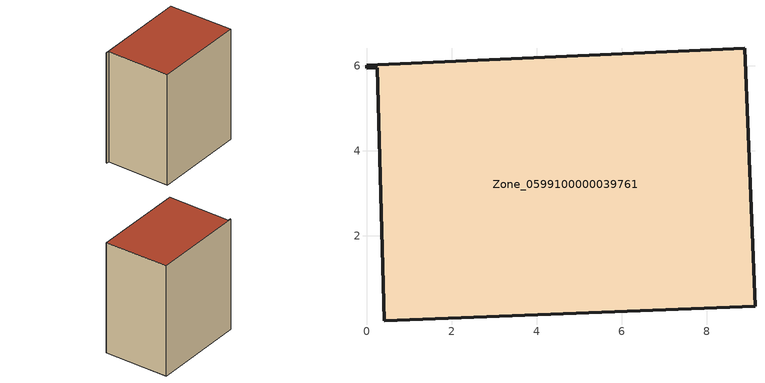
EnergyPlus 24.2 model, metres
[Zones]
Zone_0599100000039761
 floor ground (C_G): 0.25,5.96 0,5.95 0,6.02 8.9,6.41 9.14,0.35 0.41,0.01 z3.06
 wall outside (C_F): 9.14,0.35 8.9,6.41 0,6.02 0,5.95 0.25,5.96 0.41,0.01 9.14,0.35 z3.06:13.58
 roof outside (C_R): 0.41,0.01 9.14,0.35 8.9,6.41 0,6.02 0,5.95 0.25,5.96 z13.58
[BUILDING]
Pand.0599100000039761: North Axis=0; Terrain=City; Loads Convergence Tolerance Value=0.04; Temperature Convergence Tolerance Value=0.4; Solar Distribution=FullExterior; Maximum Number of Warmup Days=25; Minimum Number of Warmup Days=1
[Site:Location]
Rotterdam.The.Hague.AP_ZH_NLD Design_Conditions: Latitude=51.96; Longitude=4.45; Time Zone=1; Elevation=-4.5
[SITE:GROUNDTEMPERATURE:BUILDINGSURFACE]
18, 18, 18, 18, 18, 18, 18, 18, 18, 18, 18, 18
[MATERIAL] Thermal Absorptance=0.9; Solar Absorptance=0.7; Visible Absorptance=0.7
Name | Roughness | Thickness | Conductivity | Density | Specific Heat
G.TI.1965-1974 | MediumSmooth | 0.15 | 0.882353 | 540 | 1210
F.TI.1965-1974 | Rough | 0.3 | 0.697674 | 1920 | 840
R.TI.1965-1974 | MediumRough | 0.2 | 0.232558 | 1500 | 1000
[CONSTRUCTION]
C_G: G.TI.1965-1974
C_F: F.TI.1965-1974
C_R: R.TI.1965-1974
[ZONE]
Zone_0599100000039761: Type=1; Multiplier=1; Ceiling Height=Autocalculate; Volume=Autocalculate; Floor Area=autocalculate; Part of Total Floor Area=Yes
[ZONEINFILTRATION:DESIGNFLOWRATE]
Infil_Zone_0599100000039761: Zone or ZoneList or Space or SpaceList=Zone_0599100000039761; Schedule=AlwaysOn; Design Flow Rate Calculation Method=Flow/Area; Flow Rate per Floor Area=0.003; Constant Term Coefficient=1; Temperature Term Coefficient=0; Velocity Term Coefficient=0; Velocity Squared Term Coefficient=0
[HVACTEMPLATE:ZONE:IDEALLOADSAIRSYSTEM]
Zone_0599100000039761: Maximum Heating Supply Air Temperature=50; Minimum Cooling Supply Air Temperature=13; Maximum Heating Supply Air Humidity Ratio=0.0156; Minimum Cooling Supply Air Humidity Ratio=0.0077; Heating Limit=NoLimit; Cooling Limit=NoLimit; Dehumidification Control Type=ConstantSensibleHeatRatio; Cooling Sensible Heat Ratio=0.7; Dehumidification Setpoint=60; Humidification Control Type=None; Humidification Setpoint=30; Outdoor Air Method=None; Outdoor Air Flow Rate per Person=0.00944; Outdoor Air Flow Rate per Zone Floor Area=0; Outdoor Air Flow Rate per Zone=0; Demand Controlled Ventilation Type=None; Outdoor Air Economizer Type=NoEconomizer; Heat Recovery Type=None; Sensible Heat Recovery Effectiveness=0.7; Latent Heat Recovery Effectiveness=0.65
[ZONECONTROL:THERMOSTAT]
ThermostatControl_Zone_0599100000039761: Zone or ZoneList=Zone_0599100000039761; Control Type Schedule=DualSetpointControlType; Control 1=Thermostat_Zone_0599100000039761; Temperature Difference Between Cutout And Setpoint=0
[THERMOSTATSETPOINT:DUALSETPOINT]
Thermostat_Zone_0599100000039761: Heating Setpoint Temperature Schedule=HeatingSetpoint_Zone_0599100000039761; Cooling Setpoint Temperature Schedule=CoolingSetpoint_Zone_0599100000039761
[SCHEDULE:COMPACT]
HeatingSetpoint_Zone_0599100000039761: Through: 12/31, For: AllDays, Until: 24:00, 21
CoolingSetpoint_Zone_0599100000039761: Through: 12/31, For: AllDays, Until: 24:00, 24
DualSetpointControlType: Through: 12/31, For: AllDays, Until: 24:00, 4
AlwaysOn: Through: 12/31, For: AllDays, Until: 24:00, 1
